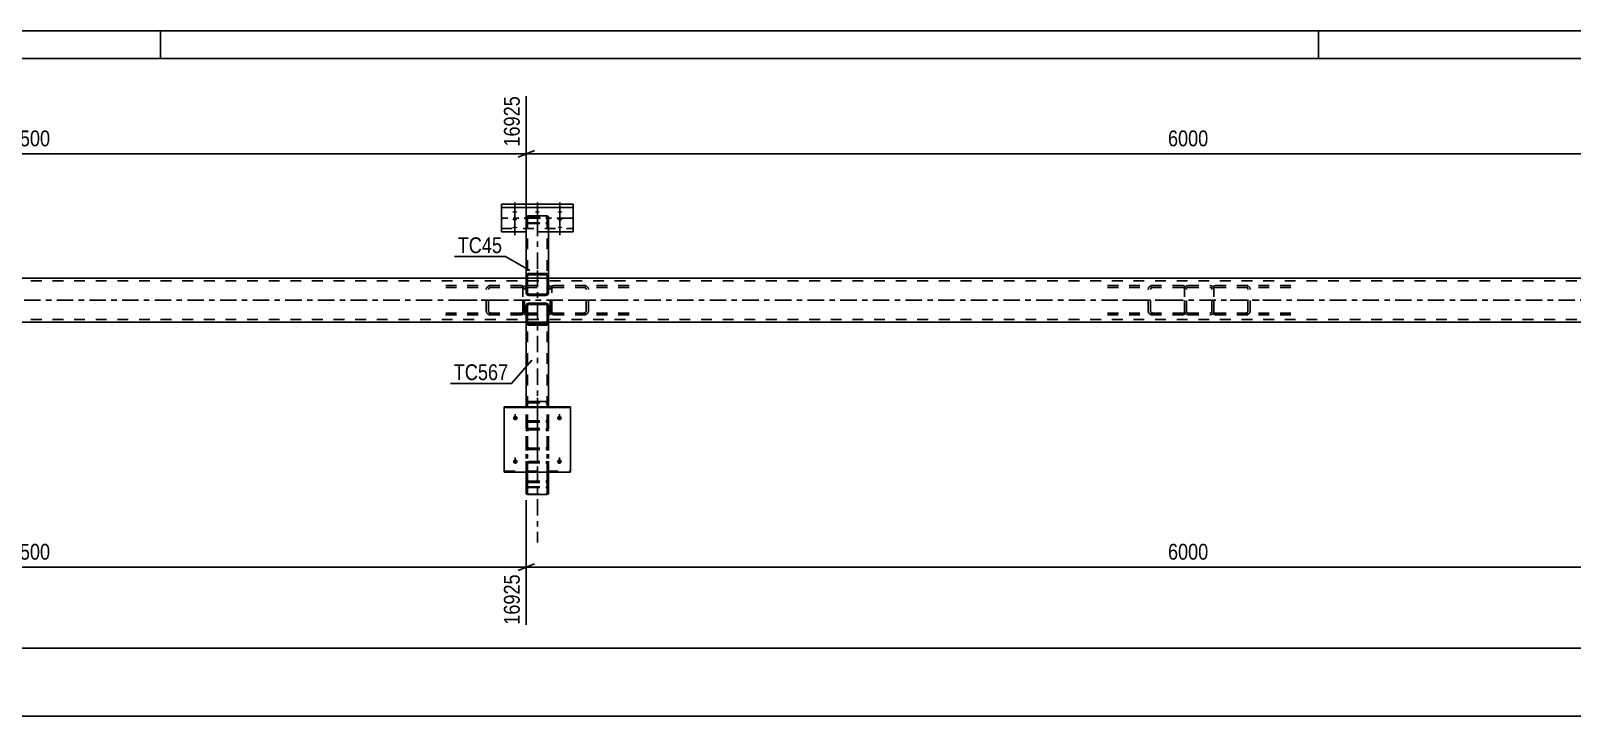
# Model space of a CAD drawing. Header units: millimetres. Extents: x -400 to 789, y -648 to 193.
# Drawn here: x 345.9 to 625.3, y 68.7 to 192.8 of the extents above; entities that cross this region are included whole.
import ezdxf

# ---------------------------------------------------------------- set-up
doc = ezdxf.new("R2010")
doc.units = ezdxf.units.MM
doc.linetypes.add('DXK_LINE_DOT2', pattern=[3.9198, 1.9599, -1.9599])
doc.linetypes.add('DXK_LINE_DOT3', pattern=[5.9187, 2.979, -0.9799, 0.9799, -0.9799])
doc.styles.add('Arial Narrow', font='ARIALN.TTF', dxfattribs={"height": 0.2})

# ---------------------------------------------------------------- blocks, each defined once
blk = doc.blocks.new('Unknown-392021936-1163')
at = {"color": 5, "linetype": 'Continuous'}
for p, q in [((789.37, 192.78), (-399.63, 192.78)), ((369.37, 187.78), (369.37, 192.78)), ((579.37, 187.78), (579.37, 192.78)), ((784.37, 187.78), (-394.63, 187.78))]:
    blk.add_line(p, q, dxfattribs=at)
blk = doc.blocks.new('Part-392021936-4817 - 4704')
at = {"color": 7, "linetype": 'DXK_LINE_DOT2'}
for p, q in [((696.71, 147.51), (-241.29, 147.51)), ((696.71, 147.99), (-164.28, 147.99)), ((439.71, 147.99), (435.71, 147.99)), ((696.71, 140.47), (-241.29, 140.47)), ((696.71, 139.99), (-164.29, 139.99)), ((439.71, 139.99), (435.71, 139.99))]:
    blk.add_line(p, q, dxfattribs=at)
at = {"color": 2, "linetype": 'Continuous'}
for p, q in [((435.71, 147.99), (259.72, 147.99)), ((675.71, 147.99), (439.71, 147.99)), ((435.71, 139.99), (259.72, 139.99)), ((675.71, 139.99), (439.71, 139.99))]:
    blk.add_line(p, q, dxfattribs=at)
at = {"color": 7, "linetype": 'DXK_LINE_DOT3'}
blk.add_line((-241.29, 143.99), (696.71, 143.99), dxfattribs=at)
blk = doc.blocks.new('Part-392021936-4851 - 4704')
at = {"color": 7, "linetype": 'DXK_LINE_DOT2'}
for p, q in [((554.81, 146.63), (541.08, 146.63)), ((554.81, 146.31), (541.08, 146.31)), ((548.51, 146.23), (548.44, 145.99)), ((548.44, 141.99), (548.44, 145.99)), ((548.88, 145.99), (548.92, 146.11)), ((548.88, 141.99), (548.88, 145.99)), ((549.32, 146.63), (548.99, 146.58)), ((549.16, 146.28), (549.32, 146.31)), ((554.81, 146.63), (555.07, 146.59)), ((554.81, 146.31), (554.98, 146.28)), ((554.98, 146.28), (555.07, 146.24)), ((555.07, 146.59), (555.07, 141.38)), ((554.81, 141.67), (541.08, 141.67)), ((541.08, 141.35), (554.81, 141.35)), ((548.44, 141.99), (548.51, 141.74)), ((548.92, 141.86), (548.88, 141.99)), ((548.99, 141.39), (549.32, 141.35)), ((549.32, 141.67), (549.16, 141.69)), ((554.98, 141.69), (554.81, 141.67)), ((554.81, 141.35), (555.07, 141.38)), ((555.07, 141.73), (554.98, 141.69))]:
    blk.add_line(p, q, dxfattribs=at)
at = {"color": 7, "linetype": 'DXK_LINE_DOT3'}
blk.add_line((543.83, 143.99), (552.07, 143.99), dxfattribs=at)
at = {"color": 7, "linetype": 'DXK_LINE_DOT2'}
for centre, radius, start, end in [((549.19, 145.8), 0.802, 104.5547, 147.5896), ((549.26, 145.89), 0.401, 104.5547, 147.5896), ((549.19, 142.17), 0.802, 212.4104, 255.4453), ((549.26, 142.08), 0.401, 212.4104, 255.4453)]:
    blk.add_arc(centre, radius, start, end, dxfattribs=at)
blk = doc.blocks.new('Part-392021936-4811 - 4704')
at = {"color": 7, "linetype": 'DXK_LINE_DOT2'}
for p, q in [((434.81, 146.63), (421.08, 146.63)), ((434.81, 146.31), (421.08, 146.31)), ((428.51, 146.23), (428.44, 145.99)), ((428.44, 141.99), (428.44, 145.99)), ((428.88, 145.99), (428.92, 146.11)), ((428.88, 141.99), (428.88, 145.99)), ((429.32, 146.63), (428.99, 146.58)), ((429.16, 146.28), (429.32, 146.31)), ((434.81, 146.63), (435.07, 146.59)), ((434.81, 146.31), (434.98, 146.28)), ((434.98, 146.28), (435.07, 146.24)), ((435.07, 146.59), (435.07, 141.38)), ((434.81, 141.67), (421.08, 141.67)), ((421.08, 141.35), (434.81, 141.35)), ((428.44, 141.99), (428.51, 141.74)), ((428.92, 141.86), (428.88, 141.99)), ((428.99, 141.39), (429.32, 141.35)), ((429.32, 141.67), (429.16, 141.69)), ((434.98, 141.69), (434.81, 141.67)), ((434.81, 141.35), (435.07, 141.38)), ((435.07, 141.73), (434.98, 141.69))]:
    blk.add_line(p, q, dxfattribs=at)
at = {"color": 7, "linetype": 'DXK_LINE_DOT3'}
blk.add_line((423.83, 143.99), (432.07, 143.99), dxfattribs=at)
at = {"color": 7, "linetype": 'DXK_LINE_DOT2'}
for centre, radius, start, end in [((429.19, 145.8), 0.802, 104.5548, 147.5896), ((429.26, 145.89), 0.401, 104.5548, 147.5896), ((429.19, 142.17), 0.802, 212.4104, 255.4452), ((429.26, 142.08), 0.401, 212.4104, 255.4452)]:
    blk.add_arc(centre, radius, start, end, dxfattribs=at)
blk = doc.blocks.new('Part-392021936-4850 - 4704')
at = {"color": 7, "linetype": 'DXK_LINE_DOT2'}
for p, q in [((440.61, 146.63), (440.35, 146.59)), ((440.35, 141.38), (440.35, 146.59)), ((440.35, 146.24), (440.44, 146.28)), ((440.44, 146.28), (440.61, 146.31)), ((454.34, 146.63), (440.61, 146.63)), ((454.34, 146.31), (440.61, 146.31)), ((446.44, 146.58), (446.1, 146.63)), ((446.1, 146.31), (446.27, 146.28)), ((446.51, 146.11), (446.54, 145.99)), ((446.54, 141.99), (446.54, 145.99)), ((446.98, 145.99), (446.91, 146.23)), ((446.98, 141.99), (446.98, 145.99)), ((440.44, 141.69), (440.35, 141.73)), ((440.35, 141.38), (440.61, 141.35)), ((440.61, 141.67), (440.44, 141.69)), ((454.34, 141.67), (440.61, 141.67)), ((454.34, 141.35), (440.61, 141.35)), ((446.27, 141.69), (446.1, 141.67)), ((446.1, 141.35), (446.44, 141.39)), ((446.54, 141.99), (446.51, 141.86)), ((446.91, 141.74), (446.98, 141.99))]:
    blk.add_line(p, q, dxfattribs=at)
at = {"color": 7, "linetype": 'DXK_LINE_DOT3'}
blk.add_line((443.35, 143.99), (451.59, 143.99), dxfattribs=at)
at = {"color": 7, "linetype": 'DXK_LINE_DOT2'}
for centre, radius, start, end in [((446.17, 145.89), 0.401, 32.4104, 75.4453), ((446.23, 145.8), 0.802, 32.4104, 75.4453), ((446.17, 142.08), 0.401, 284.5547, 327.5896), ((446.23, 142.17), 0.802, 284.5547, 327.5896)]:
    blk.add_arc(centre, radius, start, end, dxfattribs=at)
blk = doc.blocks.new('Bolt-392021936-31675 - 4704')
at = {"linetype": 'Continuous'}
for points in [[(441.71, 123.06), (441.8, 123.05), (441.89, 123.02), (441.97, 122.98), (442.04, 122.92), (442.09, 122.85), (442.13, 122.77), (442.15, 122.69), (442.15, 122.6), (442.13, 122.52), (442.09, 122.44), (442.04, 122.37), (441.97, 122.31), (441.89, 122.27), (441.8, 122.24), (441.71, 122.23), (441.62, 122.24), (441.53, 122.27), (441.45, 122.31), (441.38, 122.37), (441.33, 122.44), (441.29, 122.52), (441.27, 122.6), (441.27, 122.69), (441.29, 122.77), (441.33, 122.85), (441.38, 122.92), (441.45, 122.98), (441.53, 123.02), (441.62, 123.05)], [(441.71, 115.17), (441.8, 115.16), (441.89, 115.13), (441.97, 115.09), (442.04, 115.03), (442.09, 114.96), (442.13, 114.88), (442.15, 114.8), (442.15, 114.71), (442.13, 114.62), (442.09, 114.55), (442.04, 114.48), (441.97, 114.42), (441.89, 114.37), (441.8, 114.35), (441.71, 114.34), (441.62, 114.35), (441.53, 114.37), (441.45, 114.42), (441.38, 114.48), (441.33, 114.55), (441.29, 114.62), (441.27, 114.71), (441.27, 114.8), (441.29, 114.88), (441.33, 114.96), (441.38, 115.03), (441.45, 115.09), (441.53, 115.13), (441.62, 115.16)]]:
    blk.add_hatch(color=1, dxfattribs=at).paths.add_polyline_path(points)
at = {"color": 1, "linetype": 'Continuous'}
for p, q in [((441.71, 122.3), (441.71, 123.37)), ((441.71, 114.41), (441.71, 115.48))]:
    blk.add_line(p, q, dxfattribs=at)
blk = doc.blocks.new('Part-392021936-4868 - 4704')
at = {"color": 7, "linetype": 'DXK_LINE_DOT2'}
for p, q in [((560.61, 146.63), (560.35, 146.59)), ((560.35, 146.59), (560.35, 141.38)), ((560.35, 146.24), (560.44, 146.28)), ((560.44, 146.28), (560.61, 146.31)), ((574.34, 146.63), (560.61, 146.63)), ((574.34, 146.31), (560.61, 146.31)), ((566.44, 146.58), (566.1, 146.63)), ((566.1, 146.31), (566.27, 146.28)), ((566.51, 146.11), (566.54, 145.99)), ((566.54, 141.99), (566.54, 145.99)), ((566.98, 145.99), (566.91, 146.23)), ((566.98, 141.99), (566.98, 145.99)), ((560.44, 141.69), (560.35, 141.73)), ((560.35, 141.38), (560.61, 141.35)), ((560.61, 141.67), (560.44, 141.69)), ((574.34, 141.67), (560.61, 141.67)), ((574.34, 141.35), (560.61, 141.35)), ((566.27, 141.69), (566.1, 141.67)), ((566.1, 141.35), (566.44, 141.39)), ((566.54, 141.99), (566.51, 141.86)), ((566.91, 141.74), (566.98, 141.99))]:
    blk.add_line(p, q, dxfattribs=at)
at = {"color": 7, "linetype": 'DXK_LINE_DOT3'}
blk.add_line((563.35, 143.99), (571.59, 143.99), dxfattribs=at)
at = {"color": 7, "linetype": 'DXK_LINE_DOT2'}
for centre, radius, start, end in [((566.17, 145.89), 0.401, 32.4104, 75.4453), ((566.23, 145.8), 0.802, 32.4104, 75.4453), ((566.17, 142.08), 0.401, 284.5547, 327.5896), ((566.23, 142.17), 0.802, 284.5547, 327.5896)]:
    blk.add_arc(centre, radius, start, end, dxfattribs=at)
blk = doc.blocks.new('Part-392021936-4926 - 4704')
at = {"color": 7, "linetype": 'DXK_LINE_DOT2'}
for p, q in [((555.12, 146.23), (555.07, 145.99)), ((555.07, 141.99), (555.07, 145.99)), ((555.39, 145.99), (555.42, 146.11)), ((555.39, 141.99), (555.39, 145.99)), ((555.71, 146.63), (555.47, 146.58)), ((555.59, 146.28), (555.71, 146.31)), ((555.71, 146.63), (559.71, 146.63)), ((555.71, 146.31), (559.71, 146.31)), ((559.96, 146.58), (559.71, 146.63)), ((559.71, 146.31), (559.83, 146.28)), ((560.01, 146.11), (560.03, 145.99)), ((560.03, 141.99), (560.03, 145.99)), ((560.35, 145.99), (560.3, 146.23)), ((560.35, 141.99), (560.35, 145.99)), ((555.07, 141.99), (555.12, 141.74)), ((555.42, 141.86), (555.39, 141.99)), ((555.47, 141.39), (555.71, 141.35)), ((555.71, 141.67), (555.59, 141.69)), ((555.71, 141.67), (559.71, 141.67)), ((555.71, 141.35), (559.71, 141.35)), ((559.83, 141.69), (559.71, 141.67)), ((559.71, 141.35), (559.96, 141.39)), ((560.03, 141.99), (560.01, 141.86)), ((560.3, 141.74), (560.35, 141.99))]:
    blk.add_line(p, q, dxfattribs=at)
at = {"color": 7, "linetype": 'DXK_LINE_DOT3'}
blk.add_line((557.71, 143.99), (557.71, 143.99), dxfattribs=at)
at = {"color": 7, "linetype": 'DXK_LINE_DOT2'}
for centre, radius, start, end in [((555.71, 145.99), 0.64, 112.5, 157.5), ((555.71, 145.99), 0.32, 112.5, 157.5), ((559.71, 145.99), 0.32, 22.5, 67.5), ((559.71, 145.99), 0.64, 22.5, 67.5), ((555.71, 141.99), 0.64, 202.5, 247.5), ((555.71, 141.99), 0.32, 202.5, 247.5), ((559.71, 141.99), 0.32, 292.5, 337.5), ((559.71, 141.99), 0.64, 292.5, 337.5)]:
    blk.add_arc(centre, radius, start, end, dxfattribs=at)
blk = doc.blocks.new('Part-392021936-4936 - 4704')
at = {"color": 7, "linetype": 'DXK_LINE_DOT2'}
for p, q in [((435.12, 146.23), (435.07, 145.99)), ((435.07, 141.99), (435.07, 145.99)), ((435.39, 145.99), (435.42, 146.11)), ((435.39, 141.99), (435.39, 145.99)), ((435.71, 146.63), (435.47, 146.58)), ((435.59, 146.28), (435.71, 146.31)), ((435.71, 146.63), (439.71, 146.63)), ((435.71, 146.31), (439.71, 146.31)), ((439.96, 146.58), (439.71, 146.63)), ((439.71, 146.31), (439.83, 146.28)), ((440.01, 146.11), (440.03, 145.99)), ((440.03, 141.99), (440.03, 145.99)), ((440.35, 145.99), (440.3, 146.23)), ((440.35, 141.99), (440.35, 145.99)), ((435.07, 141.99), (435.12, 141.74)), ((435.42, 141.86), (435.39, 141.99)), ((435.47, 141.39), (435.71, 141.35)), ((435.71, 141.67), (435.59, 141.69)), ((435.71, 141.67), (439.71, 141.67)), ((435.71, 141.35), (439.71, 141.35)), ((439.83, 141.69), (439.71, 141.67)), ((439.71, 141.35), (439.96, 141.39)), ((440.03, 141.99), (440.01, 141.86)), ((440.3, 141.74), (440.35, 141.99))]:
    blk.add_line(p, q, dxfattribs=at)
at = {"color": 7, "linetype": 'DXK_LINE_DOT3'}
blk.add_line((437.71, 143.99), (437.71, 143.99), dxfattribs=at)
at = {"color": 7, "linetype": 'DXK_LINE_DOT2'}
for centre, radius, start, end in [((435.71, 145.99), 0.64, 112.5, 157.5), ((435.71, 145.99), 0.32, 112.5, 157.5), ((439.71, 145.99), 0.32, 22.5, 67.5), ((439.71, 145.99), 0.64, 22.5, 67.5), ((435.71, 141.99), 0.64, 202.5, 247.5), ((435.71, 141.99), 0.32, 202.5, 247.5), ((439.71, 141.99), 0.32, 292.5, 337.5), ((439.71, 141.99), 0.64, 292.5, 337.5)]:
    blk.add_arc(centre, radius, start, end, dxfattribs=at)
blk = doc.blocks.new('Bolt-392021936-5030 - 4704')
at = {"linetype": 'Continuous'}
for points in [[(433.61, 160.13), (433.7, 160.13), (433.79, 160.12), (433.87, 160.1), (433.94, 160.08), (433.99, 160.06), (434.03, 160.03), (434.05, 160), (434.05, 159.96), (434.03, 159.93), (433.99, 159.91), (433.94, 159.88), (433.87, 159.86), (433.79, 159.84), (433.7, 159.83), (433.61, 159.83), (433.52, 159.83), (433.43, 159.84), (433.35, 159.86), (433.28, 159.88), (433.23, 159.91), (433.19, 159.93), (433.17, 159.96), (433.17, 160), (433.19, 160.03), (433.23, 160.06), (433.28, 160.08), (433.35, 160.1), (433.43, 160.12), (433.52, 160.13)], [(437.71, 160.13), (437.8, 160.13), (437.89, 160.12), (437.97, 160.1), (438.04, 160.08), (438.09, 160.06), (438.13, 160.03), (438.15, 160), (438.15, 159.96), (438.13, 159.93), (438.09, 159.91), (438.04, 159.88), (437.97, 159.86), (437.89, 159.84), (437.8, 159.83), (437.71, 159.83), (437.62, 159.83), (437.53, 159.84), (437.45, 159.86), (437.38, 159.88), (437.33, 159.91), (437.29, 159.93), (437.27, 159.96), (437.27, 160), (437.29, 160.03), (437.33, 160.06), (437.38, 160.08), (437.45, 160.1), (437.53, 160.12), (437.62, 160.13)], [(441.81, 160.13), (441.9, 160.13), (441.99, 160.12), (442.07, 160.1), (442.14, 160.08), (442.19, 160.06), (442.23, 160.03), (442.25, 160), (442.25, 159.96), (442.23, 159.93), (442.19, 159.91), (442.14, 159.88), (442.07, 159.86), (441.99, 159.84), (441.9, 159.83), (441.81, 159.83), (441.72, 159.83), (441.63, 159.84), (441.55, 159.86), (441.48, 159.88), (441.43, 159.91), (441.39, 159.93), (441.37, 159.96), (441.37, 160), (441.39, 160.03), (441.43, 160.06), (441.48, 160.08), (441.55, 160.1), (441.63, 160.12), (441.72, 160.13)], [(433.61, 158.73), (433.7, 158.73), (433.79, 158.72), (433.87, 158.7), (433.94, 158.68), (433.99, 158.65), (434.03, 158.62), (434.05, 158.59), (434.05, 158.56), (434.03, 158.53), (433.99, 158.5), (433.94, 158.48), (433.87, 158.46), (433.79, 158.44), (433.7, 158.43), (433.61, 158.43), (433.52, 158.43), (433.43, 158.44), (433.35, 158.46), (433.28, 158.48), (433.23, 158.5), (433.19, 158.53), (433.17, 158.56), (433.17, 158.59), (433.19, 158.62), (433.23, 158.65), (433.28, 158.68), (433.35, 158.7), (433.43, 158.72), (433.52, 158.73)], [(433.61, 157.33), (433.7, 157.32), (433.79, 157.31), (433.87, 157.3), (433.94, 157.28), (433.99, 157.25), (434.03, 157.22), (434.05, 157.19), (434.05, 157.16), (434.03, 157.13), (433.99, 157.1), (433.94, 157.08), (433.87, 157.05), (433.79, 157.04), (433.7, 157.03), (433.61, 157.03), (433.52, 157.03), (433.43, 157.04), (433.35, 157.05), (433.28, 157.08), (433.23, 157.1), (433.19, 157.13), (433.17, 157.16), (433.17, 157.19), (433.19, 157.22), (433.23, 157.25), (433.28, 157.28), (433.35, 157.3), (433.43, 157.31), (433.52, 157.32)], [(441.81, 158.73), (441.9, 158.73), (441.99, 158.72), (442.07, 158.7), (442.14, 158.68), (442.19, 158.65), (442.23, 158.62), (442.25, 158.59), (442.25, 158.56), (442.23, 158.53), (442.19, 158.5), (442.14, 158.48), (442.07, 158.46), (441.99, 158.44), (441.9, 158.43), (441.81, 158.43), (441.72, 158.43), (441.63, 158.44), (441.55, 158.46), (441.48, 158.48), (441.43, 158.5), (441.39, 158.53), (441.37, 158.56), (441.37, 158.59), (441.39, 158.62), (441.43, 158.65), (441.48, 158.68), (441.55, 158.7), (441.63, 158.72), (441.72, 158.73)], [(441.81, 157.33), (441.9, 157.32), (441.99, 157.31), (442.07, 157.3), (442.14, 157.28), (442.19, 157.25), (442.23, 157.22), (442.25, 157.19), (442.25, 157.16), (442.23, 157.13), (442.19, 157.1), (442.14, 157.08), (442.07, 157.05), (441.99, 157.04), (441.9, 157.03), (441.81, 157.03), (441.72, 157.03), (441.63, 157.04), (441.55, 157.05), (441.48, 157.08), (441.43, 157.1), (441.39, 157.13), (441.37, 157.16), (441.37, 157.19), (441.39, 157.22), (441.43, 157.25), (441.48, 157.28), (441.55, 157.3), (441.63, 157.31), (441.72, 157.32)]]:
    blk.add_hatch(color=1, dxfattribs=at).paths.add_polyline_path(points)
at = {"color": 1, "linetype": 'Continuous'}
for p, q in [((433.61, 161.67), (433.61, 158.55)), ((433.61, 160.27), (433.61, 157.15)), ((437.71, 161.67), (437.71, 158.55)), ((441.81, 161.67), (441.81, 158.55)), ((441.81, 160.27), (441.81, 157.15)), ((433.61, 158.87), (433.61, 155.75)), ((441.81, 158.87), (441.81, 155.75))]:
    blk.add_line(p, q, dxfattribs=at)
at = {"color": 1, "linetype": 'DXK_LINE_DOT2'}
blk.add_line((437.71, 158.87), (437.71, 155.75), dxfattribs=at)
blk = doc.blocks.new('Part-392021936-5036 - 4704')
at = {"color": 2, "linetype": 'Continuous'}
for p, q in [((435.71, 159.1), (435.75, 159.16)), ((435.71, 159.1), (435.71, 148.37)), ((435.75, 159.16), (435.85, 159.21)), ((435.85, 159.21), (436.01, 159.25)), ((436.01, 159.25), (436.19, 159.26)), ((436.19, 159.26), (439.23, 159.26)), ((439.23, 159.26), (439.41, 159.25)), ((439.41, 159.25), (439.57, 159.21)), ((439.57, 159.21), (439.67, 159.16)), ((439.67, 159.16), (439.71, 159.1)), ((439.71, 159.1), (439.71, 147.99)), ((439.23, 147.99), (435.95, 147.99)), ((439.47, 147.99), (439.23, 147.99)), ((439.71, 147.99), (439.71, 147.99))]:
    blk.add_line(p, q, dxfattribs=at)
at = {"color": 7, "linetype": 'DXK_LINE_DOT2'}
for p, q in [((435.75, 158), (435.71, 158.06)), ((435.85, 157.94), (435.75, 158)), ((436.01, 157.91), (435.85, 157.94)), ((435.97, 159.13), (435.95, 159.1)), ((435.95, 159.1), (435.95, 147.99)), ((435.95, 158.06), (435.97, 158.03)), ((436.02, 159.16), (435.97, 159.13)), ((435.97, 158.03), (436.02, 158)), ((436.19, 157.89), (436.01, 157.91)), ((436.1, 159.17), (436.02, 159.16)), ((436.02, 158), (436.1, 157.98)), ((436.19, 159.18), (436.1, 159.17)), ((436.1, 157.98), (436.19, 157.98)), ((436.19, 159.18), (439.23, 159.18)), ((436.19, 157.98), (439.23, 157.98)), ((436.19, 157.89), (439.23, 157.89)), ((439.32, 159.17), (439.23, 159.18)), ((439.23, 157.98), (439.32, 157.98)), ((439.41, 157.91), (439.23, 157.89)), ((439.4, 159.16), (439.32, 159.17)), ((439.32, 157.98), (439.4, 158)), ((439.45, 159.13), (439.4, 159.16)), ((439.4, 158), (439.45, 158.03)), ((439.57, 157.94), (439.41, 157.91)), ((439.47, 159.1), (439.45, 159.13)), ((439.45, 158.03), (439.47, 158.06)), ((439.47, 159.1), (439.47, 147.99)), ((439.67, 158), (439.57, 157.94)), ((439.71, 158.06), (439.67, 158)), ((435.71, 148.37), (435.71, 147.99)), ((435.95, 147.99), (435.71, 147.99)), ((439.23, 147.99), (439.41, 147.99)), ((439.45, 147.99), (439.47, 147.99)), ((439.71, 147.99), (439.47, 147.99)), ((439.71, 147.99), (439.71, 147.99))]:
    blk.add_line(p, q, dxfattribs=at)
at = {"color": 7, "linetype": 'DXK_LINE_DOT3'}
blk.add_line((437.71, 158.58), (437.71, 147.99), dxfattribs=at)
blk = doc.blocks.new('Part-392021936-5072 - 4704')
at = {"color": 2, "linetype": 'Continuous'}
for p, q in [((431.21, 161.4), (444.21, 161.4)), ((431.21, 161.4), (431.21, 156.36)), ((431.21, 160.8), (444.21, 160.8)), ((444.21, 161.4), (444.21, 156.36)), ((435.71, 156.36), (431.21, 156.36)), ((444.21, 156.36), (439.71, 156.36))]:
    blk.add_line(p, q, dxfattribs=at)
at = {"color": 7, "linetype": 'DXK_LINE_DOT3'}
blk.add_line((444.21, 158.88), (431.21, 158.88), dxfattribs=at)
at = {"color": 7, "linetype": 'DXK_LINE_DOT2'}
for p, q in [((431.21, 156.96), (444.21, 156.96)), ((439.71, 156.36), (435.71, 156.36))]:
    blk.add_line(p, q, dxfattribs=at)
blk = doc.blocks.new('Part-392021936-24903 - 4704')
at = {"color": 7, "linetype": 'DXK_LINE_DOT2'}
for p, q in [((435.71, 111.43), (435.71, 116.1)), ((435.85, 114.62), (435.75, 114.48)), ((436.01, 114.72), (435.85, 114.62)), ((435.95, 111.43), (435.95, 116.1)), ((436.19, 114.76), (436.01, 114.72)), ((436.19, 114.76), (439.23, 114.76)), ((439.41, 114.72), (439.23, 114.76)), ((439.57, 114.62), (439.41, 114.72)), ((439.47, 111.43), (439.47, 116.1)), ((439.67, 114.48), (439.57, 114.62)), ((439.71, 111.43), (439.71, 116.1)), ((435.75, 114.48), (435.71, 114.3)), ((435.95, 114.3), (435.97, 114.39)), ((435.97, 114.39), (436.02, 114.46)), ((436.02, 114.46), (436.1, 114.51)), ((436.1, 114.51), (436.19, 114.53)), ((436.19, 114.53), (439.23, 114.53)), ((439.23, 114.53), (439.32, 114.51)), ((439.32, 114.51), (439.4, 114.46)), ((439.4, 114.46), (439.45, 114.39)), ((439.45, 114.39), (439.47, 114.3)), ((439.71, 114.3), (439.67, 114.48)), ((435.71, 111.43), (435.75, 111.26)), ((435.75, 111.26), (435.85, 111.11)), ((435.85, 111.11), (436.01, 111.01)), ((435.97, 111.35), (435.95, 111.43)), ((436.02, 111.27), (435.97, 111.35)), ((436.01, 111.01), (436.19, 110.98)), ((436.1, 111.22), (436.02, 111.27)), ((436.19, 111.21), (436.1, 111.22)), ((436.19, 111.21), (439.23, 111.21)), ((436.19, 110.98), (439.23, 110.98)), ((439.32, 111.22), (439.23, 111.21)), ((439.23, 110.98), (439.41, 111.01)), ((439.4, 111.27), (439.32, 111.22)), ((439.45, 111.35), (439.4, 111.27)), ((439.41, 111.01), (439.57, 111.11)), ((439.47, 111.43), (439.45, 111.35)), ((439.57, 111.11), (439.67, 111.26)), ((439.67, 111.26), (439.71, 111.43))]:
    blk.add_line(p, q, dxfattribs=at)
blk = doc.blocks.new('Part-392021936-24907 - 4704')
at = {"color": 7, "linetype": 'DXK_LINE_DOT3'}
blk.add_line((437.71, 149.38), (437.71, 100.08), dxfattribs=at)
at = {"color": 7, "linetype": 'DXK_LINE_DOT2'}
for p, q in [((435.95, 139.99), (435.71, 139.99)), ((435.71, 139.93), (435.71, 139.99)), ((435.95, 108.95), (435.95, 139.99)), ((439.23, 139.99), (439.71, 139.99)), ((439.4, 139.99), (439.41, 139.99)), ((439.41, 139.99), (439.45, 139.99)), ((439.45, 139.99), (439.47, 139.99)), ((439.47, 108.95), (439.47, 139.99)), ((439.71, 139.93), (439.71, 139.99)), ((435.71, 112.87), (435.71, 125.21)), ((439.71, 112.87), (439.71, 125.21)), ((435.71, 109.99), (435.75, 110.06)), ((435.75, 110.06), (435.85, 110.11)), ((435.85, 110.11), (436.01, 110.14)), ((435.97, 110.02), (435.95, 109.99)), ((436.02, 110.05), (435.97, 110.02)), ((436.01, 110.14), (436.19, 110.16)), ((436.1, 110.07), (436.02, 110.05)), ((436.19, 110.08), (436.1, 110.07)), ((436.19, 110.16), (439.23, 110.16)), ((436.19, 110.08), (439.23, 110.08)), ((439.23, 110.16), (439.41, 110.14)), ((439.32, 110.07), (439.23, 110.08)), ((439.4, 110.05), (439.32, 110.07)), ((439.4, 110.05), (439.41, 110.04)), ((439.41, 110.14), (439.57, 110.11)), ((439.41, 110.04), (439.45, 110.02)), ((439.47, 109.99), (439.45, 110.02)), ((439.57, 110.11), (439.67, 110.06)), ((439.67, 110.06), (439.71, 109.99)), ((435.95, 108.95), (435.97, 108.92)), ((435.97, 108.92), (436.02, 108.9)), ((436.02, 108.9), (436.1, 108.88)), ((436.1, 108.88), (436.19, 108.87)), ((436.19, 108.87), (439.23, 108.87)), ((439.23, 108.87), (439.32, 108.88)), ((439.32, 108.88), (439.4, 108.9)), ((439.4, 108.9), (439.45, 108.92)), ((439.45, 108.92), (439.47, 108.95))]:
    blk.add_line(p, q, dxfattribs=at)
at = {"color": 2, "linetype": 'Continuous'}
for p, q in [((435.71, 125.21), (435.71, 139.93)), ((439.47, 139.99), (435.95, 139.99)), ((439.71, 125.21), (439.71, 139.93)), ((435.71, 108.95), (435.71, 112.87)), ((439.71, 108.95), (439.71, 112.87)), ((435.75, 108.89), (435.71, 108.95)), ((435.85, 108.84), (435.75, 108.89)), ((436.01, 108.8), (435.85, 108.84)), ((436.19, 108.79), (436.01, 108.8)), ((436.19, 108.79), (439.23, 108.79)), ((439.41, 108.8), (439.23, 108.79)), ((439.57, 108.84), (439.41, 108.8)), ((439.67, 108.89), (439.57, 108.84)), ((439.71, 108.95), (439.67, 108.89))]:
    blk.add_line(p, q, dxfattribs=at)
blk = doc.blocks.new('Part-392021936-31654 - 4704')
at = {"color": 7, "linetype": 'DXK_LINE_DOT3'}
blk.add_line((437.71, 115.44), (437.71, 127.2), dxfattribs=at)
at = {"color": 2, "linetype": 'Continuous'}
for p, q in [((435.71, 125.21), (435.75, 125.38)), ((435.71, 124.69), (435.71, 125.21)), ((435.75, 125.38), (435.85, 125.53)), ((435.85, 125.53), (436.01, 125.63)), ((436.01, 125.63), (436.19, 125.66)), ((436.19, 125.66), (439.23, 125.66)), ((439.23, 125.66), (439.41, 125.63)), ((439.41, 125.63), (439.57, 125.53)), ((439.57, 125.53), (439.67, 125.38)), ((439.67, 125.38), (439.71, 125.21)), ((439.71, 124.69), (439.71, 125.21))]:
    blk.add_line(p, q, dxfattribs=at)
at = {"color": 7, "linetype": 'DXK_LINE_DOT2'}
for p, q in [((435.71, 117.43), (435.71, 124.69)), ((435.97, 125.3), (435.95, 125.21)), ((435.95, 117.43), (435.95, 125.21)), ((436.02, 125.37), (435.97, 125.3)), ((436.1, 125.42), (436.02, 125.37)), ((436.19, 125.43), (436.1, 125.42)), ((436.19, 125.43), (439.23, 125.43)), ((439.32, 125.42), (439.23, 125.43)), ((439.4, 125.37), (439.32, 125.42)), ((439.45, 125.3), (439.4, 125.37)), ((439.47, 125.21), (439.45, 125.3)), ((439.47, 117.43), (439.47, 125.21)), ((439.71, 117.43), (439.71, 124.69)), ((435.75, 122.18), (435.71, 122.35)), ((435.75, 120.46), (435.71, 120.29)), ((435.85, 122.03), (435.75, 122.18)), ((435.85, 120.61), (435.75, 120.46)), ((436.01, 121.94), (435.85, 122.03)), ((436.01, 120.71), (435.85, 120.61)), ((435.95, 122.35), (435.97, 122.27)), ((435.95, 120.29), (435.97, 120.38)), ((435.97, 122.27), (436.02, 122.19)), ((435.97, 120.38), (436.02, 120.45)), ((436.19, 121.9), (436.01, 121.94)), ((436.19, 120.74), (436.01, 120.71)), ((436.02, 122.19), (436.1, 122.14)), ((436.02, 120.45), (436.1, 120.5)), ((436.1, 122.14), (436.19, 122.13)), ((436.1, 120.5), (436.19, 120.52)), ((436.19, 122.13), (439.23, 122.13)), ((436.19, 121.9), (439.23, 121.9)), ((436.19, 120.74), (439.23, 120.74)), ((436.19, 120.52), (439.23, 120.52)), ((439.23, 122.13), (439.32, 122.14)), ((439.41, 121.94), (439.23, 121.9)), ((439.41, 120.71), (439.23, 120.74)), ((439.23, 120.52), (439.32, 120.5)), ((439.32, 122.14), (439.4, 122.19)), ((439.32, 120.5), (439.4, 120.45)), ((439.4, 122.19), (439.45, 122.27)), ((439.4, 120.45), (439.45, 120.38)), ((439.57, 122.03), (439.41, 121.94)), ((439.57, 120.61), (439.41, 120.71)), ((439.45, 122.27), (439.47, 122.35)), ((439.45, 120.38), (439.47, 120.29)), ((439.67, 122.18), (439.57, 122.03)), ((439.67, 120.46), (439.57, 120.61)), ((439.71, 122.35), (439.67, 122.18)), ((439.71, 120.29), (439.67, 120.46)), ((435.71, 117.43), (435.75, 117.26)), ((435.97, 117.35), (435.95, 117.43)), ((439.47, 117.43), (439.45, 117.35)), ((439.67, 117.26), (439.71, 117.43)), ((435.75, 117.26), (435.85, 117.12)), ((435.85, 117.12), (436.01, 117.02)), ((436.02, 117.27), (435.97, 117.35)), ((436.01, 117.02), (436.19, 116.98)), ((436.1, 117.23), (436.02, 117.27)), ((436.19, 117.21), (436.1, 117.23)), ((436.19, 117.21), (439.23, 117.21)), ((436.19, 116.98), (439.23, 116.98)), ((439.32, 117.23), (439.23, 117.21)), ((439.23, 116.98), (439.41, 117.02)), ((439.4, 117.27), (439.32, 117.23)), ((439.45, 117.35), (439.4, 117.27)), ((439.41, 117.02), (439.57, 117.12)), ((439.57, 117.12), (439.67, 117.26))]:
    blk.add_line(p, q, dxfattribs=at)
blk = doc.blocks.new('Part-392021936-31655 - 4704')
at = {"color": 2, "linetype": 'Continuous'}
for p, q in [((443.71, 124.69), (431.71, 124.69)), ((431.71, 124.69), (431.71, 112.87)), ((431.71, 124.53), (443.71, 124.53)), ((443.71, 112.87), (443.71, 124.69)), ((431.71, 112.87), (443.71, 112.87))]:
    blk.add_line(p, q, dxfattribs=at)
at = {"color": 7, "linetype": 'DXK_LINE_DOT2'}
blk.add_line((431.71, 113.04), (443.71, 113.04), dxfattribs=at)
blk = doc.blocks.new('Part-392021936-31664 - 4704')
at = {"color": 2, "linetype": 'Continuous'}
for p, q in [((435.75, 148.55), (435.71, 148.36)), ((435.71, 148.36), (435.71, 145.32)), ((435.85, 148.7), (435.75, 148.55)), ((436.01, 148.81), (435.85, 148.7)), ((435.95, 148.36), (435.97, 148.45)), ((435.95, 148.36), (435.95, 145.32)), ((435.97, 148.45), (436.02, 148.53)), ((436.19, 148.84), (436.01, 148.81)), ((436.02, 148.53), (436.1, 148.58)), ((436.1, 148.58), (436.19, 148.6)), ((439.23, 148.84), (436.19, 148.84)), ((439.23, 148.6), (436.19, 148.6)), ((439.41, 148.81), (439.23, 148.84)), ((439.23, 148.6), (439.32, 148.58)), ((439.32, 148.58), (439.4, 148.53)), ((439.45, 148.45), (439.4, 148.53)), ((439.57, 148.7), (439.41, 148.81)), ((439.47, 148.36), (439.45, 148.45)), ((439.47, 148.36), (439.47, 145.32)), ((439.57, 148.7), (439.67, 148.55)), ((439.67, 148.55), (439.71, 148.36)), ((439.71, 148.36), (439.71, 145.32)), ((435.71, 145.32), (435.75, 145.14)), ((435.95, 145.32), (435.97, 145.23)), ((439.47, 145.32), (439.45, 145.23)), ((439.67, 145.14), (439.71, 145.32)), ((435.75, 145.14), (435.85, 144.98)), ((435.85, 144.98), (436.01, 144.88)), ((435.97, 145.23), (436.02, 145.15)), ((436.01, 144.88), (436.19, 144.84)), ((436.1, 145.1), (436.02, 145.15)), ((436.19, 145.08), (436.1, 145.1)), ((439.23, 145.08), (436.19, 145.08)), ((439.23, 144.84), (436.19, 144.84)), ((439.32, 145.1), (439.23, 145.08)), ((439.23, 144.84), (439.41, 144.88)), ((439.4, 145.15), (439.32, 145.1)), ((439.45, 145.23), (439.4, 145.15)), ((439.41, 144.88), (439.57, 144.98)), ((439.57, 144.98), (439.67, 145.14))]:
    blk.add_line(p, q, dxfattribs=at)
at = {"color": 7, "linetype": 'DXK_LINE_DOT2'}
for p, q in [((435.95, 147.99), (435.71, 147.99)), ((435.71, 147.99), (435.95, 147.99)), ((435.75, 145.14), (435.71, 145.32)), ((439.71, 147.99), (439.47, 147.99)), ((439.47, 147.99), (439.71, 147.99)), ((439.71, 145.32), (439.67, 145.14)), ((436.19, 144.84), (436.01, 144.88)), ((439.41, 144.88), (439.23, 144.84))]:
    blk.add_line(p, q, dxfattribs=at)
for centre, start, end in [((436.19, 145.32), 202.5, 247.5), ((439.23, 145.32), 292.5, 337.5)]:
    blk.add_arc(centre, 0.48, start, end, dxfattribs=at)
blk = doc.blocks.new('Part-392021936-31665 - 4704')
at = {"color": 2, "linetype": 'Continuous'}
for p, q in [((435.75, 143.16), (435.71, 142.97)), ((435.71, 139.93), (435.71, 142.97)), ((435.85, 143.31), (435.75, 143.16)), ((436.01, 143.42), (435.85, 143.31)), ((435.97, 143.06), (435.95, 142.97)), ((435.95, 139.93), (435.95, 142.97)), ((436.02, 143.14), (435.97, 143.06)), ((436.19, 143.45), (436.01, 143.42)), ((436.1, 143.19), (436.02, 143.14)), ((436.19, 143.21), (436.1, 143.19)), ((439.23, 143.45), (436.19, 143.45)), ((439.23, 143.21), (436.19, 143.21)), ((439.41, 143.42), (439.23, 143.45)), ((439.32, 143.19), (439.23, 143.21)), ((439.4, 143.14), (439.32, 143.19)), ((439.45, 143.06), (439.4, 143.14)), ((439.57, 143.31), (439.41, 143.42)), ((439.47, 142.97), (439.45, 143.06)), ((439.47, 139.93), (439.47, 142.97)), ((439.67, 143.16), (439.57, 143.31)), ((439.71, 142.97), (439.67, 143.16)), ((439.71, 139.93), (439.71, 142.97)), ((435.75, 139.75), (435.71, 139.93)), ((435.85, 139.59), (435.75, 139.75)), ((435.95, 139.93), (435.97, 139.84)), ((435.97, 139.84), (436.02, 139.76)), ((436.02, 139.76), (436.1, 139.71)), ((439.32, 139.71), (439.4, 139.76)), ((439.4, 139.76), (439.45, 139.84)), ((439.45, 139.84), (439.47, 139.93)), ((439.67, 139.75), (439.57, 139.59)), ((439.71, 139.93), (439.67, 139.75)), ((436.01, 139.49), (435.85, 139.59)), ((436.19, 139.45), (436.01, 139.49)), ((436.1, 139.71), (436.19, 139.69)), ((439.23, 139.69), (436.19, 139.69)), ((439.23, 139.45), (436.19, 139.45)), ((439.23, 139.69), (439.32, 139.71)), ((439.41, 139.49), (439.23, 139.45)), ((439.57, 139.59), (439.41, 139.49))]:
    blk.add_line(p, q, dxfattribs=at)
at = {"color": 7, "linetype": 'DXK_LINE_DOT2'}
for p, q in [((435.71, 142.97), (435.75, 143.16)), ((436.01, 143.42), (436.19, 143.45)), ((439.23, 143.45), (439.41, 143.42)), ((439.67, 143.16), (439.71, 142.97)), ((435.95, 139.99), (435.71, 139.99)), ((439.71, 139.99), (439.47, 139.99))]:
    blk.add_line(p, q, dxfattribs=at)
for centre, start, end in [((436.19, 142.97), 112.5, 157.5), ((439.23, 142.97), 22.5, 67.5)]:
    blk.add_arc(centre, 0.48, start, end, dxfattribs=at)
blk = doc.blocks.new('Bolt-392021936-31674 - 4704')
at = {"linetype": 'Continuous'}
for points in [[(433.71, 123.06), (433.8, 123.05), (433.89, 123.02), (433.97, 122.98), (434.04, 122.92), (434.09, 122.85), (434.13, 122.77), (434.15, 122.69), (434.15, 122.6), (434.13, 122.52), (434.09, 122.44), (434.04, 122.37), (433.97, 122.31), (433.89, 122.27), (433.8, 122.24), (433.71, 122.23), (433.62, 122.24), (433.53, 122.27), (433.45, 122.31), (433.38, 122.37), (433.33, 122.44), (433.29, 122.52), (433.27, 122.6), (433.27, 122.69), (433.29, 122.77), (433.33, 122.85), (433.38, 122.92), (433.45, 122.98), (433.53, 123.02), (433.62, 123.05)], [(433.71, 115.17), (433.8, 115.16), (433.89, 115.13), (433.97, 115.09), (434.04, 115.03), (434.09, 114.96), (434.13, 114.88), (434.15, 114.8), (434.15, 114.71), (434.13, 114.62), (434.09, 114.55), (434.04, 114.48), (433.97, 114.42), (433.89, 114.37), (433.8, 114.35), (433.71, 114.34), (433.62, 114.35), (433.53, 114.37), (433.45, 114.42), (433.38, 114.48), (433.33, 114.55), (433.29, 114.62), (433.27, 114.71), (433.27, 114.8), (433.29, 114.88), (433.33, 114.96), (433.38, 115.03), (433.45, 115.09), (433.53, 115.13), (433.62, 115.16)]]:
    blk.add_hatch(color=1, dxfattribs=at).paths.add_polyline_path(points)
at = {"color": 1, "linetype": 'Continuous'}
for p, q in [((433.71, 122.3), (433.71, 123.37)), ((433.71, 114.41), (433.71, 115.48))]:
    blk.add_line(p, q, dxfattribs=at)
blk = doc.blocks.new('StraightDimension-392021936-5301 - 4704')
at = {"color": 7, "linetype": 'Continuous'}
for p, q in [((255.72, 154.21), (255.72, 180.96)), ((435.71, 154.58), (435.71, 180.96)), ((257.22, 171.12), (254.22, 169.92)), ((255.72, 170.52), (435.71, 170.52)), ((434.21, 169.92), (437.21, 171.12))]:
    blk.add_line(p, q, dxfattribs=at)
at = {"color": 0, "linetype": 'Continuous'}
blk.add_wipeout([(435.11, 181.56), (430.91, 181.56), (430.91, 171.22), (435.11, 171.22)], dxfattribs=at)
at = {"color": 0}
blk.add_wipeout([(349.97, 171.27), (349.97, 175.47), (341.46, 175.47), (341.46, 171.27)], dxfattribs=at)
at = {"color": 3, "linetype": 'Continuous', "style": 'Arial Narrow'}
blk.add_text('16925', height=2.863, rotation=90.0002, dxfattribs=at).set_placement((434.51, 171.82))
at = {"color": 3, "style": 'Arial Narrow'}
blk.add_text('4500', height=2.863, dxfattribs=at).set_placement((342.06, 171.87))
blk = doc.blocks.new('StraightDimension-392021936-5313 - 4704')
at = {"color": 7, "linetype": 'Continuous'}
for p, q in [((435.71, 154.58), (435.71, 180.96)), ((675.71, 154.29), (675.71, 180.96)), ((437.21, 171.12), (434.21, 169.92)), ((435.71, 170.52), (675.71, 170.52)), ((674.21, 169.92), (677.21, 171.12))]:
    blk.add_line(p, q, dxfattribs=at)
at = {"color": 0, "linetype": 'Continuous'}
blk.add_wipeout([(675.11, 181.56), (670.91, 181.56), (670.91, 171.22), (675.11, 171.22)], dxfattribs=at)
at = {"color": 0}
blk.add_wipeout([(559.97, 171.27), (559.97, 175.47), (551.45, 175.47), (551.45, 171.27)], dxfattribs=at)
at = {"color": 3, "linetype": 'Continuous', "style": 'Arial Narrow'}
blk.add_text('22925', height=2.863, rotation=90.0002, dxfattribs=at).set_placement((674.51, 171.82))
at = {"color": 3, "style": 'Arial Narrow'}
blk.add_text('6000', height=2.863, dxfattribs=at).set_placement((552.05, 171.87))
blk = doc.blocks.new('StraightDimension-392021936-14589 - 4704')
at = {"color": 7, "linetype": 'Continuous'}
blk.add_line((-242.29, 68.66), (697.71, 68.66), dxfattribs=at)
blk = doc.blocks.new('StraightDimension-392021936-14639 - 4704')
at = {"color": 7, "linetype": 'Continuous'}
blk.add_line((-241.29, 80.98), (696.71, 80.98), dxfattribs=at)
blk = doc.blocks.new('StraightDimension-392021936-26430 - 4704')
at = {"color": 7, "linetype": 'Continuous'}
for p, q in [((435.71, 107.79), (435.71, 85.21)), ((675.71, 107.79), (675.71, 85.21)), ((437.21, 96.25), (434.21, 95.05)), ((435.71, 95.65), (675.71, 95.65)), ((674.21, 95.05), (677.21, 96.25))]:
    blk.add_line(p, q, dxfattribs=at)
at = {"color": 0}
blk.add_wipeout([(559.97, 96.4), (559.97, 100.6), (551.45, 100.6), (551.45, 96.4)], dxfattribs=at)
at = {"color": 0, "linetype": 'Continuous'}
blk.add_wipeout([(675.11, 94.95), (670.91, 94.95), (670.91, 84.61), (675.11, 84.61)], dxfattribs=at)
at = {"color": 3, "style": 'Arial Narrow'}
blk.add_text('6000', height=2.863, dxfattribs=at).set_placement((552.05, 97))
at = {"color": 3, "linetype": 'Continuous', "style": 'Arial Narrow'}
blk.add_text('22925', height=2.863, rotation=90.0002, dxfattribs=at).set_placement((674.51, 85.21))
blk = doc.blocks.new('StraightDimension-392021936-26431 - 4704')
at = {"color": 7, "linetype": 'Continuous'}
for p, q in [((255.72, 107.79), (255.72, 85.21)), ((435.71, 107.79), (435.71, 85.21)), ((257.22, 96.25), (254.22, 95.05)), ((255.72, 95.65), (435.71, 95.65)), ((434.21, 95.05), (437.21, 96.25))]:
    blk.add_line(p, q, dxfattribs=at)
at = {"color": 0}
blk.add_wipeout([(349.97, 96.4), (349.97, 100.6), (341.46, 100.6), (341.46, 96.4)], dxfattribs=at)
at = {"color": 0, "linetype": 'Continuous'}
blk.add_wipeout([(435.11, 94.95), (430.91, 94.95), (430.91, 84.61), (435.11, 84.61)], dxfattribs=at)
at = {"color": 3, "style": 'Arial Narrow'}
blk.add_text('4500', height=2.863, dxfattribs=at).set_placement((342.06, 97))
at = {"color": 3, "linetype": 'Continuous', "style": 'Arial Narrow'}
blk.add_text('16925', height=2.863, rotation=90.0002, dxfattribs=at).set_placement((434.51, 85.21))
blk = doc.blocks.new('Mark-392021936-5032 - 4704')
at = {"color": 0}
blk.add_wipeout([(431.31, 152.52), (431.31, 155.52), (423.28, 155.52), (423.28, 152.52)], dxfattribs=at)
blk.add_wipeout([(431.31, 152.52), (431.31, 155.52), (423.28, 155.52), (423.28, 152.52)], dxfattribs=at)
at = {"color": 30, "linetype": 'Continuous'}
for p in [(422.68, 151.92), (436.37, 149.37)]:
    blk.add_line(p, (431.91, 151.92), dxfattribs=at)
at = {"color": 3, "style": 'Arial Narrow'}
blk.add_text('TC45', height=2.863, dxfattribs=at).set_placement((423.28, 152.52))
blk = doc.blocks.new('Mark-392021936-30657 - 4704')
at = {"color": 0}
blk.add_wipeout([(432.43, 129.52), (432.43, 132.52), (422.56, 132.52), (422.56, 129.52)], dxfattribs=at)
blk.add_wipeout([(432.43, 129.52), (432.43, 132.52), (422.56, 132.52), (422.56, 129.52)], dxfattribs=at)
at = {"color": 30, "linetype": 'Continuous'}
for p in [(436.73, 133.15), (421.96, 128.92)]:
    blk.add_line(p, (433.03, 128.92), dxfattribs=at)
at = {"color": 3, "style": 'Arial Narrow'}
blk.add_text('TC567', height=2.863, dxfattribs=at).set_placement((422.56, 129.52))

msp = doc.modelspace()

# ---------------------------------------------------------------- block references
for name in ['Unknown-392021936-1163', 'Part-392021936-5072 - 4704', 'Bolt-392021936-5030 - 4704', 'Part-392021936-5036 - 4704', 'Part-392021936-24907 - 4704', 'Part-392021936-31664 - 4704', 'Part-392021936-4817 - 4704', 'Part-392021936-4811 - 4704', 'Part-392021936-4936 - 4704', 'Part-392021936-4850 - 4704', 'Part-392021936-4851 - 4704', 'Part-392021936-4926 - 4704', 'Part-392021936-4868 - 4704', 'Part-392021936-31665 - 4704', 'Part-392021936-31654 - 4704', 'Part-392021936-31655 - 4704', 'Bolt-392021936-31674 - 4704', 'Bolt-392021936-31675 - 4704', 'Part-392021936-24903 - 4704']:
    msp.add_blockref(name, (0, 0))

# ---------------------------------------------------------------- next in the draw order: block references
for name in ['StraightDimension-392021936-5301 - 4704', 'StraightDimension-392021936-14589 - 4704']:
    msp.add_blockref(name, (0, 0))

# ---------------------------------------------------------------- next in the draw order: block references
for name in ['StraightDimension-392021936-5313 - 4704', 'StraightDimension-392021936-14639 - 4704']:
    msp.add_blockref(name, (0, 0))

# ---------------------------------------------------------------- next in the draw order: block references
for name in ['Mark-392021936-5032 - 4704', 'Mark-392021936-30657 - 4704', 'StraightDimension-392021936-26430 - 4704']:
    msp.add_blockref(name, (0, 0))

# ---------------------------------------------------------------- next in the draw order: block references
msp.add_blockref('StraightDimension-392021936-26431 - 4704', (0, 0))

doc.saveas('drawing.dxf')
